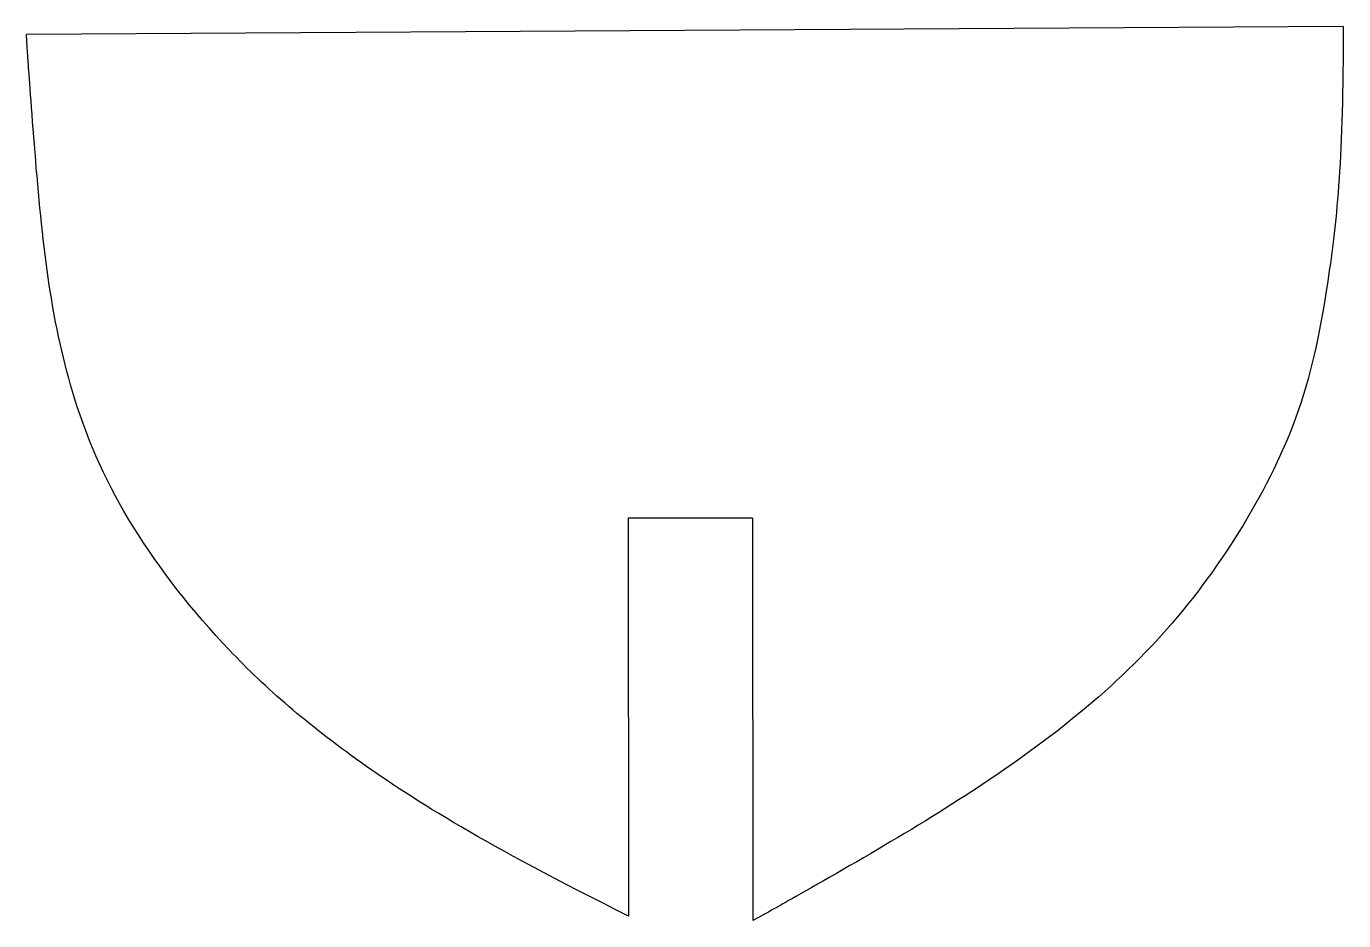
# Model space of a CAD drawing. Header units: millimetres. Extents: x -38.7 to 46, y -25.9 to 31.6.
import ezdxf

# ---------------------------------------------------------------- set-up
doc = ezdxf.new("R2010")
doc.units = ezdxf.units.MM

msp = doc.modelspace()

# ---------------------------------------------------------------- linework, layer by layer
at = {"color": 7, "linetype": 'Continuous'}
for p, q in [((45.974, 31.626), (-38.707, 31.109)), ((8.003, 0), (0, 0)), ((0, 0), (0.021, -25.608)), ((8.003, 0), (8.025, -25.899))]:
    msp.add_line(p, q, dxfattribs=at)
for points, knots in [([(45.974, 31.626), (46.011, 23.295), (45.114, 15.021), (43.456, 6.826), (39.718, -0.596), (34.827, -7.339), (28.848, -12.927), (22.17, -17.664), (15.153, -21.884), (8.025, -25.899), (10.406, -24.57), (8.025, -25.899)], [0, 0, 0, 0, 0.111987, 0.22386, 0.336236, 0.447949, 0.559911, 0.669913, 0.779971, 0.890034, 1, 1, 1, 1]), ([(0.021, -25.608), (-9.254, -20.974), (-18.052, -15.508), (-25.89, -8.728), (-32.294, -0.531), (-35.639, 6.866), (-37.366, 14.842), (-38.146, 23.043), (-38.707, 31.109), (-38.524, 28.42), (-38.707, 31.109)], [0, 0, 0, 0, 0.139935, 0.279724, 0.419598, 0.559975, 0.669545, 0.779682, 0.89087, 1, 1, 1, 1])]:
    msp.add_open_spline(points, degree=3, knots=knots, dxfattribs=at)

doc.saveas('drawing.dxf')
